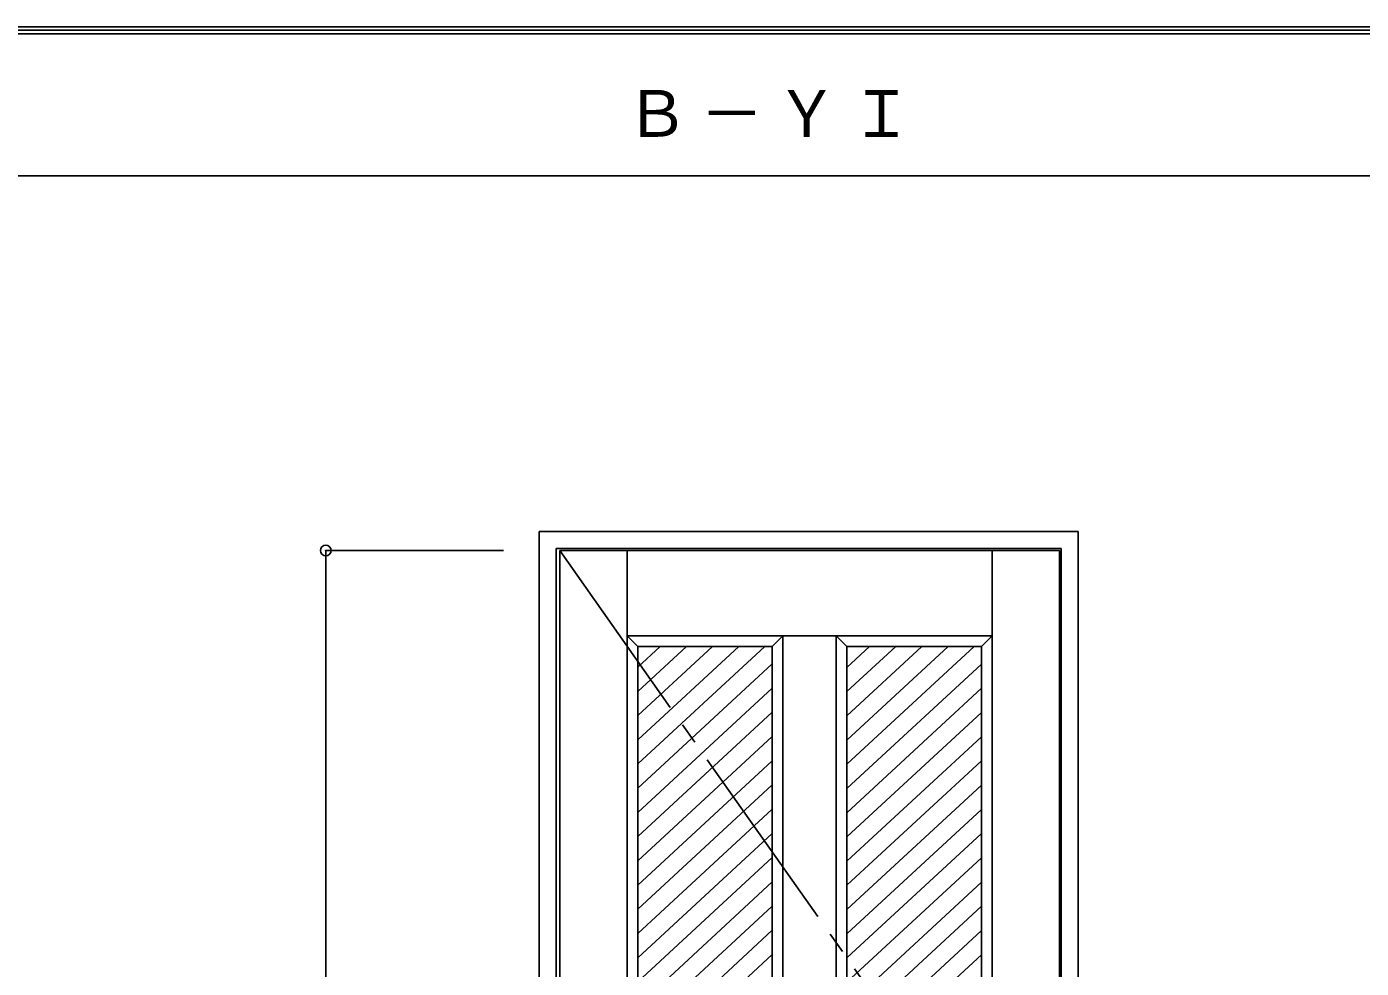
# Model space of a CAD drawing. Units: millimetres, scale not verified. Extents: x -6000 to 5700, y -4307 to 4175.
# Drawn here: x -955 to 922, y 2850 to 4175 of the extents above; entities that cross this region are included whole.
import ezdxf

# ---------------------------------------------------------------- set-up
doc = ezdxf.new("R2010")
doc.units = ezdxf.units.MM
doc.header["$LTSCALE"] = 30
doc.header["$PDMODE"] = 32
doc.header["$PDSIZE"] = 15
doc.linetypes.add('CHAIN2', pattern=[12, 9, -1, 1, -1])
for name, color, linetype in [('0-2_扉', 7, 'Continuous'), ('0-4_枠', 3, 'Continuous'), ('0-7', 7, 'CHAIN2'), ('0-A_文字', 7, 'Continuous'), ('0-B_寸法', 7, 'Continuous'), ('0-C_ハッチ', 4, 'Continuous'), ('F-1_枠', 6, 'Continuous')]:
    doc.layers.add(name, color=color, linetype=linetype)
doc.styles.add('ＭＳ ゴシック', font='')
doc.styles.get('ＭＳ ゴシック').set_extended_font_data('MS Gothic')

msp = doc.modelspace()

# ---------------------------------------------------------------- linework, layer by layer
at = {"layer": '0-2_扉'}
for p, q in [((-205.2, 1443), (-205.2, 3438)), ((-205.2, 3438), (497.8, 3438)), ((-110.2, 2404.96), (-110.2, 3438)), ((402.8, 1443), (402.8, 3438)), ((-110.2, 3318), (-95.2, 3303)), ((-110.2, 3318), (186.3, 3318)), ((93.8, 3303), (108.8, 3318)), ((108.8, 3318), (108.8, 2243)), ((183.8, 3318), (183.8, 2243)), ((198.8, 3303), (184.09, 3317.71)), ((186.3, 3318), (402.8, 3318)), ((402.8, 3318), (387.8, 3303)), ((-95.2, 3303), (93.8, 3303)), ((-95.2, 2411.53), (-95.2, 3303)), ((93.8, 3303), (93.8, 3015)), ((198.8, 3303), (198.8, 3015)), ((198.8, 3303), (387.8, 3303)), ((387.8, 2258), (387.8, 3303)), ((93.8, 3015), (93.8, 2258)), ((198.8, 3015), (198.8, 2258))]:
    msp.add_line(p, q, dxfattribs=at)
msp.add_lwpolyline([(-205.2, 1443), (497.8, 1443), (497.8, 3438)], dxfattribs=at)
at = {"layer": '0-4_枠'}
for p, q in [((-234.2, 3465), (523.8, 3465)), ((-234.2, 1418), (-234.2, 3465)), ((523.8, 1418), (523.8, 3465)), ((-210.2, 3441), (499.8, 3441)), ((-210.2, 1418), (-210.2, 3441)), ((499.8, 1418), (499.8, 3441))]:
    msp.add_line(p, q, dxfattribs=at)
at = {"layer": '0-7'}
msp.add_line((-205.2, 3438), (497.8, 2440.5), dxfattribs=at)
at = {"layer": '0-B_寸法', "color": 4}
for q in [(-284.2, 3438), (-534.2, 1443)]:
    msp.add_line((-534.2, 3438), q, dxfattribs=at)
at = {"layer": '0-B_寸法'}
msp.add_point((-534.2, 3438), dxfattribs=at)
at = {"layer": '0-C_ハッチ'}
for p, q in [((-27.06, 3303), (-95.2, 3239.9)), ((9.74, 3303), (-95.2, 3205.83)), ((46.54, 3303), (-95.2, 3171.76)), ((83.33, 3303), (-95.2, 3137.69)), ((-63.85, 3303), (-95.2, 3273.97)), ((230.52, 3303), (198.8, 3273.63)), ((267.32, 3303), (198.8, 3239.56)), ((304.12, 3303), (198.8, 3205.49)), ((340.91, 3303), (198.8, 3171.42)), ((377.71, 3303), (198.8, 3137.34)), ((93.8, 3278.62), (-95.2, 3103.62)), ((387.8, 3278.27), (198.8, 3103.27)), ((93.8, 3244.55), (-95.2, 3069.55)), ((387.8, 3244.2), (198.8, 3069.2)), ((93.8, 3210.48), (-95.2, 3035.48)), ((387.8, 3210.13), (198.8, 3035.13)), ((93.8, 3176.41), (-95.2, 3001.41)), ((387.8, 3176.06), (198.8, 3001.06)), ((93.8, 3142.34), (-95.2, 2967.34)), ((387.8, 3141.99), (198.8, 2966.99)), ((93.8, 3108.26), (-95.2, 2933.26)), ((387.8, 3107.92), (198.8, 2932.92)), ((93.8, 3074.19), (-95.2, 2899.19)), ((387.8, 3073.85), (198.8, 2898.85)), ((93.8, 3040.12), (-95.2, 2865.12)), ((387.8, 3039.78), (198.8, 2864.78)), ((93.8, 3006.05), (-95.2, 2831.05)), ((387.8, 3005.7), (198.8, 2830.7)), ((93.8, 2971.98), (-95.2, 2796.98)), ((387.8, 2971.63), (198.8, 2796.63)), ((93.8, 2937.91), (-95.2, 2762.91)), ((387.8, 2937.56), (198.8, 2762.56)), ((93.8, 2903.84), (-95.2, 2728.84)), ((387.8, 2903.49), (198.8, 2728.49)), ((93.8, 2869.77), (-95.2, 2694.77)), ((387.8, 2869.42), (198.8, 2694.42))]:
    msp.add_line(p, q, dxfattribs=at)
at = {"layer": 'F-1_枠'}
for p, q in [((-6000, 4175), (5700, 4175)), ((-6000, 4170), (5700, 4170)), ((-6000, 4165), (5700, 4165)), ((-6000, 3965), (5700, 3965))]:
    msp.add_line(p, q, dxfattribs=at)

# ---------------------------------------------------------------- texts
at = {"layer": '0-A_文字', "insert": (-113.5, 4020), "char_height": 65.98, "attachment_point": 7, "style": 'ＭＳ ゴシック'}
msp.add_mtext('\\T1.17;Ｂ－ＹＩ', dxfattribs=at)

doc.saveas('drawing.dxf')
